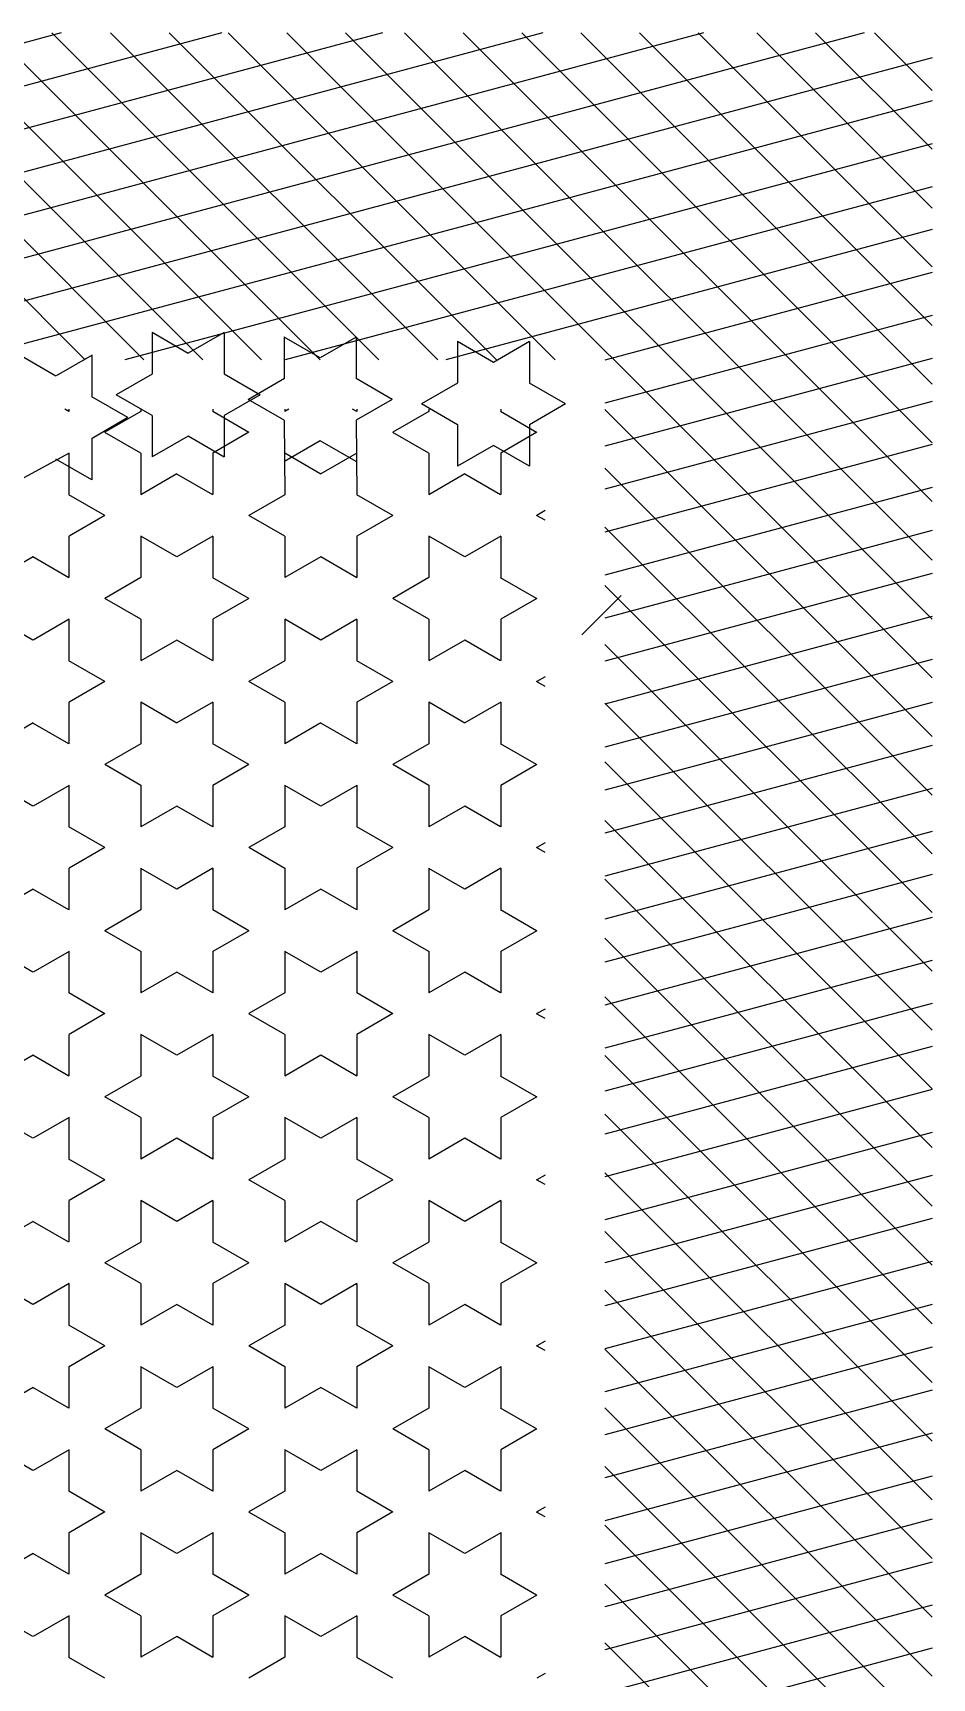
# Model space of a CAD drawing. Header units: inches. Extents: x 4.9 to 47.4, y 12.3 to 37.1.
# Drawn here: x 44.361 to 44.926, y 33.316 to 34.35 of the extents above; entities that cross this region are included whole.
import ezdxf

# ---------------------------------------------------------------- set-up
doc = ezdxf.new("R2010")
doc.units = ezdxf.units.IN
doc.header["$MEASUREMENT"] = 0
doc.layers.add('02', color=2, linetype='Continuous')

msp = doc.modelspace()

# ---------------------------------------------------------------- linework, layer by layer
at = {"layer": '02'}
for p, q in [((44.3789, 34.3499), (44.1314, 34.2836)), ((44.6813, 34.3499), (44.1315, 34.2026)), ((44.4797, 34.3499), (44.1315, 34.2566)), ((44.5805, 34.3499), (44.1315, 34.2296)), ((44.7821, 34.3499), (44.1316, 34.1756)), ((44.8829, 34.3499), (44.1316, 34.1486)), ((44.3939, 34.1445), (44.1885, 34.3499)), ((44.4308, 34.1445), (44.2254, 34.3499)), ((44.4677, 34.1445), (44.2623, 34.3499)), ((44.5046, 34.1445), (44.2992, 34.3499)), ((44.5415, 34.1445), (44.3361, 34.3499)), ((44.5783, 34.1445), (44.3729, 34.3499)), ((44.6152, 34.1445), (44.4098, 34.3499)), ((44.6521, 34.1445), (44.4467, 34.3499)), ((44.689, 34.1445), (44.4836, 34.3499)), ((44.9256, 33.9448), (44.5205, 34.3499)), ((44.9256, 33.9817), (44.5574, 34.3499)), ((44.9256, 34.0186), (44.5943, 34.3499)), ((44.9256, 34.0555), (44.6312, 34.3499)), ((44.9256, 34.0924), (44.6681, 34.3499)), ((44.9256, 34.1293), (44.705, 34.3499)), ((44.9256, 34.1662), (44.7418, 34.3499)), ((44.9256, 34.203), (44.7787, 34.3499)), ((44.9256, 34.2399), (44.8156, 34.3499)), ((44.9256, 34.2768), (44.8525, 34.3499)), ((44.9256, 34.3137), (44.8894, 34.3499)), ((44.9256, 34.3343), (44.2171, 34.1445)), ((44.9256, 34.3073), (44.3179, 34.1445)), ((44.9256, 34.2803), (44.4187, 34.1445)), ((44.9256, 34.2533), (44.5195, 34.1445)), ((44.9256, 34.2263), (44.6203, 34.1445)), ((44.9256, 34.1993), (44.7202, 34.1443)), ((44.9256, 34.1723), (44.7202, 34.1173)), ((44.4359, 34.1618), (44.4359, 34.1357)), ((44.4585, 34.1486), (44.4359, 34.1617)), ((44.4811, 34.1617), (44.4586, 34.1487)), ((44.4811, 34.1618), (44.4811, 34.1357)), ((44.5189, 34.1589), (44.5189, 34.1328)), ((44.5415, 34.1458), (44.5189, 34.1588)), ((44.5641, 34.1588), (44.5415, 34.1458)), ((44.5641, 34.1589), (44.5641, 34.1328)), ((44.3755, 34.1343), (44.3529, 34.1474)), ((44.3982, 34.1474), (44.3756, 34.1344)), ((44.3981, 34.1475), (44.3981, 34.1214)), ((44.6276, 34.1561), (44.6276, 34.13)), ((44.6502, 34.1429), (44.6276, 34.156)), ((44.6729, 34.156), (44.6503, 34.1429)), ((44.6728, 34.1561), (44.6728, 34.13)), ((44.9256, 34.1453), (44.7202, 34.0903)), ((44.436, 34.1356), (44.4134, 34.1226)), ((44.5036, 34.1226), (44.4811, 34.1356)), ((44.519, 34.1328), (44.4964, 34.1197)), ((44.5866, 34.1197), (44.564, 34.1327)), ((44.6277, 34.1299), (44.6051, 34.1169)), ((44.6954, 34.1168), (44.6728, 34.1299)), ((44.4207, 34.1083), (44.3981, 34.1213)), ((44.4359, 34.1095), (44.4133, 34.1226)), ((44.5037, 34.1226), (44.4811, 34.1095)), ((44.5189, 34.1067), (44.4963, 34.1197)), ((44.5867, 34.1197), (44.5641, 34.1067)), ((44.6276, 34.1038), (44.605, 34.1168)), ((44.6955, 34.1169), (44.6729, 34.1038)), ((44.9256, 34.1183), (44.7202, 34.0633)), ((44.3837, 34.112), (44.3811, 34.1135)), ((44.3837, 34.1135), (44.3837, 34.1121)), ((44.4207, 34.1083), (44.3982, 34.0952)), ((44.4289, 34.112), (44.4063, 34.099)), ((44.4289, 34.1135), (44.4289, 34.1121)), ((44.4359, 34.1096), (44.4359, 34.0835)), ((44.474, 34.1135), (44.474, 34.1121)), ((44.4966, 34.0989), (44.474, 34.112)), ((44.4811, 34.1096), (44.4811, 34.0835)), ((44.5189, 34.1067), (44.5192, 34.0599)), ((44.5192, 34.1135), (44.5192, 34.1121)), ((44.5218, 34.1135), (44.5193, 34.112)), ((44.5644, 34.112), (44.5618, 34.1135)), ((44.5641, 34.1067), (44.5644, 34.0599)), ((44.5644, 34.1135), (44.5644, 34.1121)), ((44.6097, 34.112), (44.5871, 34.099)), ((44.6096, 34.1135), (44.6096, 34.1121)), ((44.6773, 34.0989), (44.6547, 34.112)), ((44.6548, 34.1135), (44.6548, 34.1121)), ((44.9256, 33.9079), (44.7202, 34.1133)), ((44.3981, 34.0953), (44.3981, 34.0692)), ((44.4288, 34.0859), (44.4063, 34.0989)), ((44.4586, 34.0965), (44.436, 34.0835)), ((44.4811, 34.0834), (44.4585, 34.0965)), ((44.4967, 34.099), (44.4741, 34.0859)), ((44.6096, 34.0859), (44.587, 34.0989)), ((44.6276, 34.1039), (44.6276, 34.0778)), ((44.6774, 34.099), (44.6548, 34.0859)), ((44.6728, 34.1039), (44.6728, 34.0778)), ((44.3838, 34.0859), (44.353, 34.0692)), ((44.3837, 34.086), (44.3837, 34.0599)), ((44.4289, 34.086), (44.4289, 34.0599)), ((44.474, 34.086), (44.474, 34.0599)), ((44.5415, 34.0936), (44.519, 34.0806)), ((44.5418, 34.0728), (44.5192, 34.0859)), ((44.564, 34.0806), (44.5415, 34.0936)), ((44.5645, 34.0859), (44.5419, 34.0729)), ((44.6096, 34.086), (44.6096, 34.0599)), ((44.6503, 34.0908), (44.6277, 34.0777)), ((44.6728, 34.0777), (44.6502, 34.0908)), ((44.6548, 34.086), (44.6548, 34.0599)), ((44.9256, 34.0913), (44.7202, 34.0363)), ((44.3981, 34.0691), (44.3755, 34.0822)), ((44.9256, 33.871), (44.7202, 34.0764)), ((44.4515, 34.0729), (44.4289, 34.0598)), ((44.474, 34.0598), (44.4514, 34.0728)), ((44.6322, 34.0729), (44.6097, 34.0598)), ((44.6547, 34.0598), (44.6322, 34.0728)), ((44.9256, 34.0643), (44.7202, 34.0093)), ((44.4063, 34.0468), (44.3837, 34.0598)), ((44.5193, 34.0598), (44.4967, 34.0468)), ((44.587, 34.0468), (44.5644, 34.0598)), ((44.4063, 34.0468), (44.3838, 34.0337)), ((44.5192, 34.0337), (44.4966, 34.0468)), ((44.5871, 34.0468), (44.5645, 34.0337)), ((44.6826, 34.0438), (44.6773, 34.0468)), ((44.6826, 34.0498), (44.6774, 34.0468)), ((44.3837, 34.0338), (44.3837, 34.0077)), ((44.4514, 34.0207), (44.4288, 34.0337)), ((44.4289, 34.0338), (44.4289, 34.0077)), ((44.4741, 34.0337), (44.4515, 34.0207)), ((44.474, 34.0338), (44.474, 34.0077)), ((44.5192, 34.0338), (44.5192, 34.0077)), ((44.5644, 34.0338), (44.5644, 34.0077)), ((44.6096, 34.0338), (44.6096, 34.0077)), ((44.6322, 34.0207), (44.6096, 34.0337)), ((44.6548, 34.0337), (44.6322, 34.0207)), ((44.6548, 34.0338), (44.6548, 34.0077)), ((44.9256, 33.8342), (44.7202, 34.0395)), ((44.9256, 34.0373), (44.7202, 33.9823)), ((44.3612, 34.0207), (44.3386, 34.0077)), ((44.3837, 34.0076), (44.3611, 34.0207)), ((44.5419, 34.0207), (44.5193, 34.0077)), ((44.5644, 34.0076), (44.5418, 34.0207)), ((44.4289, 34.0077), (44.4063, 33.9946)), ((44.4966, 33.9946), (44.474, 34.0076)), ((44.6097, 34.0077), (44.5871, 33.9946)), ((44.6773, 33.9946), (44.6547, 34.0076)), ((44.9256, 34.0103), (44.7202, 33.9552)), ((44.9256, 33.7973), (44.7202, 34.0027)), ((44.4288, 33.9816), (44.4063, 33.9946)), ((44.4967, 33.9946), (44.4741, 33.9816)), ((44.6096, 33.9816), (44.587, 33.9946)), ((44.6774, 33.9946), (44.6548, 33.9816)), ((44.7304, 33.9965), (44.7056, 33.9717)), ((44.3611, 33.9685), (44.3385, 33.9816)), ((44.3838, 33.9816), (44.3612, 33.9685)), ((44.3837, 33.9816), (44.3837, 33.9556)), ((44.4289, 33.9816), (44.4289, 33.9556)), ((44.474, 33.9816), (44.474, 33.9556)), ((44.5192, 33.9816), (44.5192, 33.9556)), ((44.5418, 33.9685), (44.5192, 33.9816)), ((44.5645, 33.9816), (44.5419, 33.9685)), ((44.5644, 33.9816), (44.5644, 33.9556)), ((44.6096, 33.9816), (44.6096, 33.9556)), ((44.6548, 33.9816), (44.6548, 33.9556)), ((44.9256, 33.9833), (44.7202, 33.9282)), ((44.4515, 33.9685), (44.4289, 33.9555)), ((44.474, 33.9555), (44.4514, 33.9685)), ((44.6322, 33.9685), (44.6097, 33.9555)), ((44.6547, 33.9555), (44.6322, 33.9685)), ((44.9256, 33.7604), (44.7202, 33.9658)), ((44.4063, 33.9424), (44.3837, 33.9555)), ((44.5193, 33.9555), (44.4967, 33.9424)), ((44.587, 33.9424), (44.5644, 33.9555)), ((44.9256, 33.9563), (44.7202, 33.9012)), ((44.4063, 33.9424), (44.3838, 33.9294)), ((44.5192, 33.9294), (44.4966, 33.9424)), ((44.5871, 33.9424), (44.5645, 33.9294)), ((44.6826, 33.9394), (44.6773, 33.9424)), ((44.6826, 33.9454), (44.6774, 33.9424)), ((44.3837, 33.9295), (44.3837, 33.9034)), ((44.4514, 33.9163), (44.4288, 33.9294)), ((44.4289, 33.9295), (44.4289, 33.9034)), ((44.4741, 33.9294), (44.4515, 33.9164)), ((44.474, 33.9295), (44.474, 33.9034)), ((44.5192, 33.9295), (44.5192, 33.9034)), ((44.5644, 33.9295), (44.5644, 33.9034)), ((44.6096, 33.9295), (44.6096, 33.9034)), ((44.6322, 33.9163), (44.6096, 33.9294)), ((44.6548, 33.9294), (44.6322, 33.9164)), ((44.6548, 33.9295), (44.6548, 33.9034)), ((44.9256, 33.9293), (44.7202, 33.8742)), ((44.9256, 33.7235), (44.7202, 33.9289)), ((44.3612, 33.9164), (44.3386, 33.9033)), ((44.3837, 33.9033), (44.3611, 33.9163)), ((44.5419, 33.9164), (44.5193, 33.9033)), ((44.5644, 33.9033), (44.5418, 33.9163)), ((44.4289, 33.9033), (44.4063, 33.8903)), ((44.4966, 33.8903), (44.474, 33.9033)), ((44.6097, 33.9033), (44.5871, 33.8903)), ((44.6773, 33.8903), (44.6547, 33.9033)), ((44.9256, 33.9023), (44.7202, 33.8472)), ((44.4288, 33.8772), (44.4063, 33.8903)), ((44.4967, 33.8903), (44.4741, 33.8772)), ((44.6096, 33.8772), (44.587, 33.8903)), ((44.6774, 33.8903), (44.6548, 33.8772)), ((44.9256, 33.6866), (44.7202, 33.892)), ((44.3611, 33.8642), (44.3385, 33.8772)), ((44.3838, 33.8772), (44.3612, 33.8642)), ((44.3837, 33.8773), (44.3837, 33.8512)), ((44.4289, 33.8773), (44.4289, 33.8512)), ((44.474, 33.8773), (44.474, 33.8512)), ((44.5192, 33.8773), (44.5192, 33.8512)), ((44.5418, 33.8642), (44.5192, 33.8772)), ((44.5645, 33.8772), (44.5419, 33.8642)), ((44.5644, 33.8773), (44.5644, 33.8512)), ((44.6096, 33.8773), (44.6096, 33.8512)), ((44.6548, 33.8773), (44.6548, 33.8512)), ((44.9256, 33.8753), (44.7202, 33.8202)), ((44.4515, 33.8642), (44.4289, 33.8512)), ((44.474, 33.8511), (44.4514, 33.8642)), ((44.6322, 33.8642), (44.6097, 33.8512)), ((44.6547, 33.8511), (44.6322, 33.8642)), ((44.4063, 33.8381), (44.3837, 33.8511)), ((44.5193, 33.8512), (44.4967, 33.8381)), ((44.587, 33.8381), (44.5644, 33.8511)), ((44.9256, 33.6497), (44.7202, 33.8551)), ((44.9256, 33.8483), (44.7202, 33.7932)), ((44.4063, 33.8381), (44.3838, 33.8251)), ((44.5192, 33.825), (44.4966, 33.8381)), ((44.5871, 33.8381), (44.5645, 33.8251)), ((44.6826, 33.8351), (44.6773, 33.8381)), ((44.6826, 33.8411), (44.6774, 33.8381)), ((44.3837, 33.8251), (44.3837, 33.799)), ((44.4514, 33.812), (44.4288, 33.825)), ((44.4289, 33.8251), (44.4289, 33.799)), ((44.4741, 33.8251), (44.4515, 33.812)), ((44.474, 33.8251), (44.474, 33.799)), ((44.5192, 33.8251), (44.5192, 33.799)), ((44.5644, 33.8251), (44.5644, 33.799)), ((44.6096, 33.8251), (44.6096, 33.799)), ((44.6322, 33.812), (44.6096, 33.825)), ((44.6548, 33.8251), (44.6322, 33.812)), ((44.6548, 33.8251), (44.6548, 33.799)), ((44.9256, 33.8212), (44.7202, 33.7662)), ((44.9256, 33.6128), (44.7202, 33.8182)), ((44.3612, 33.812), (44.3386, 33.799)), ((44.3837, 33.799), (44.3611, 33.812)), ((44.5419, 33.812), (44.5193, 33.799)), ((44.5644, 33.799), (44.5418, 33.812)), ((44.4289, 33.799), (44.4063, 33.7859)), ((44.4966, 33.7859), (44.474, 33.799)), ((44.6097, 33.799), (44.5871, 33.7859)), ((44.6773, 33.7859), (44.6547, 33.799)), ((44.4288, 33.7729), (44.4063, 33.7859)), ((44.4967, 33.7859), (44.4741, 33.7729)), ((44.6096, 33.7729), (44.587, 33.7859)), ((44.6774, 33.7859), (44.6548, 33.7729)), ((44.9256, 33.7942), (44.7202, 33.7392)), ((44.9256, 33.5759), (44.7202, 33.7813)), ((44.3611, 33.7598), (44.3385, 33.7729)), ((44.3838, 33.7729), (44.3612, 33.7599)), ((44.3837, 33.773), (44.3837, 33.7469)), ((44.4289, 33.773), (44.4289, 33.7469)), ((44.474, 33.773), (44.474, 33.7469)), ((44.5192, 33.773), (44.5192, 33.7469)), ((44.5418, 33.7598), (44.5192, 33.7729)), ((44.5645, 33.7729), (44.5419, 33.7599)), ((44.5644, 33.773), (44.5644, 33.7469)), ((44.6096, 33.773), (44.6096, 33.7469)), ((44.6548, 33.773), (44.6548, 33.7469)), ((44.9256, 33.7672), (44.7202, 33.7122)), ((44.4515, 33.7599), (44.4289, 33.7468)), ((44.474, 33.7468), (44.4514, 33.7598)), ((44.6322, 33.7599), (44.6097, 33.7468)), ((44.6547, 33.7468), (44.6322, 33.7598)), ((44.4063, 33.7337), (44.3837, 33.7468)), ((44.5193, 33.7468), (44.4967, 33.7338)), ((44.587, 33.7337), (44.5644, 33.7468)), ((44.9256, 33.539), (44.7202, 33.7444)), ((44.4063, 33.7338), (44.3838, 33.7207)), ((44.5192, 33.7207), (44.4966, 33.7337)), ((44.5871, 33.7338), (44.5645, 33.7207)), ((44.6826, 33.7307), (44.6773, 33.7337)), ((44.6826, 33.7367), (44.6774, 33.7338)), ((44.9256, 33.7402), (44.7202, 33.6852)), ((44.3837, 33.7208), (44.3837, 33.6947)), ((44.4514, 33.7077), (44.4288, 33.7207)), ((44.4289, 33.7208), (44.4289, 33.6947)), ((44.4741, 33.7207), (44.4515, 33.7077)), ((44.474, 33.7208), (44.474, 33.6947)), ((44.5192, 33.7208), (44.5192, 33.6947)), ((44.5644, 33.7208), (44.5644, 33.6947)), ((44.6096, 33.7208), (44.6096, 33.6947)), ((44.6322, 33.7077), (44.6096, 33.7207)), ((44.6548, 33.7207), (44.6322, 33.7077)), ((44.6548, 33.7208), (44.6548, 33.6947)), ((44.9256, 33.7132), (44.7202, 33.6582)), ((44.3612, 33.7077), (44.3386, 33.6946)), ((44.3837, 33.6946), (44.3611, 33.7077)), ((44.5419, 33.7077), (44.5193, 33.6946)), ((44.5644, 33.6946), (44.5418, 33.7077)), ((44.9256, 33.5021), (44.7202, 33.7075)), ((44.4289, 33.6946), (44.4063, 33.6816)), ((44.4966, 33.6816), (44.474, 33.6946)), ((44.6097, 33.6946), (44.5871, 33.6816)), ((44.6773, 33.6816), (44.6547, 33.6946)), ((44.4288, 33.6685), (44.4063, 33.6816)), ((44.4967, 33.6816), (44.4741, 33.6686)), ((44.6096, 33.6685), (44.587, 33.6816)), ((44.6774, 33.6816), (44.6548, 33.6686)), ((44.9256, 33.6862), (44.7202, 33.6312)), ((44.3611, 33.6555), (44.3385, 33.6685)), ((44.3838, 33.6686), (44.3612, 33.6555)), ((44.3837, 33.6686), (44.3837, 33.6425)), ((44.4289, 33.6686), (44.4289, 33.6425)), ((44.474, 33.6686), (44.474, 33.6425)), ((44.5192, 33.6686), (44.5192, 33.6425)), ((44.5418, 33.6555), (44.5192, 33.6685)), ((44.5645, 33.6686), (44.5419, 33.6555)), ((44.5644, 33.6686), (44.5644, 33.6425)), ((44.6096, 33.6686), (44.6096, 33.6425)), ((44.6548, 33.6686), (44.6548, 33.6425)), ((44.9256, 33.4653), (44.7202, 33.6706)), ((44.4515, 33.6555), (44.4289, 33.6425)), ((44.474, 33.6424), (44.4514, 33.6555)), ((44.6322, 33.6555), (44.6097, 33.6425)), ((44.6547, 33.6424), (44.6322, 33.6555)), ((44.9256, 33.6592), (44.7202, 33.6042)), ((44.4063, 33.6294), (44.3837, 33.6424)), ((44.5193, 33.6425), (44.4967, 33.6294)), ((44.587, 33.6294), (44.5644, 33.6424)), ((44.6826, 33.6324), (44.6774, 33.6294)), ((44.9256, 33.4284), (44.7202, 33.6338)), ((44.9256, 33.6322), (44.7202, 33.5772)), ((44.4063, 33.6294), (44.3838, 33.6164)), ((44.5192, 33.6164), (44.4966, 33.6294)), ((44.5871, 33.6294), (44.5645, 33.6164)), ((44.6826, 33.6264), (44.6773, 33.6294)), ((44.3837, 33.6164), (44.3837, 33.5904)), ((44.4514, 33.6033), (44.4288, 33.6164)), ((44.4289, 33.6164), (44.4289, 33.5904)), ((44.4741, 33.6164), (44.4515, 33.6033)), ((44.474, 33.6164), (44.474, 33.5904)), ((44.5192, 33.6164), (44.5192, 33.5904)), ((44.5644, 33.6164), (44.5644, 33.5904)), ((44.6096, 33.6164), (44.6096, 33.5904)), ((44.6322, 33.6033), (44.6096, 33.6164)), ((44.6548, 33.6164), (44.6322, 33.6033)), ((44.6548, 33.6164), (44.6548, 33.5904)), ((44.3612, 33.6033), (44.3386, 33.5903)), ((44.3837, 33.5903), (44.3611, 33.6033)), ((44.5419, 33.6033), (44.5193, 33.5903)), ((44.5644, 33.5903), (44.5418, 33.6033)), ((44.9256, 33.6052), (44.7202, 33.5502)), ((44.4289, 33.5903), (44.4063, 33.5773)), ((44.4966, 33.5772), (44.474, 33.5903)), ((44.6097, 33.5903), (44.5871, 33.5773)), ((44.6773, 33.5772), (44.6547, 33.5903)), ((44.9256, 33.3915), (44.7202, 33.5969)), ((44.9256, 33.5782), (44.7202, 33.5232)), ((44.4288, 33.5642), (44.4063, 33.5772)), ((44.4967, 33.5773), (44.4741, 33.5642)), ((44.6096, 33.5642), (44.587, 33.5772)), ((44.6774, 33.5773), (44.6548, 33.5642)), ((44.3611, 33.5512), (44.3385, 33.5642)), ((44.3838, 33.5642), (44.3612, 33.5512)), ((44.3837, 33.5643), (44.3837, 33.5382)), ((44.4289, 33.5643), (44.4289, 33.5382)), ((44.474, 33.5643), (44.474, 33.5382)), ((44.5192, 33.5643), (44.5192, 33.5382)), ((44.5418, 33.5512), (44.5192, 33.5642)), ((44.5645, 33.5642), (44.5419, 33.5512)), ((44.5644, 33.5643), (44.5644, 33.5382)), ((44.6096, 33.5643), (44.6096, 33.5382)), ((44.6548, 33.5643), (44.6548, 33.5382)), ((44.9256, 33.3546), (44.7202, 33.56)), ((44.4515, 33.5512), (44.4289, 33.5381)), ((44.474, 33.5381), (44.4514, 33.5512)), ((44.6322, 33.5512), (44.6097, 33.5381)), ((44.6547, 33.5381), (44.6322, 33.5512)), ((44.9256, 33.5512), (44.7202, 33.4962)), ((44.4063, 33.5251), (44.3837, 33.5381)), ((44.5193, 33.5381), (44.4967, 33.5251)), ((44.587, 33.5251), (44.5644, 33.5381)), ((44.6826, 33.5281), (44.6774, 33.5251)), ((44.4063, 33.5251), (44.3838, 33.512)), ((44.5192, 33.512), (44.4966, 33.5251)), ((44.5871, 33.5251), (44.5645, 33.512)), ((44.6826, 33.5221), (44.6773, 33.5251)), ((44.9256, 33.5242), (44.7202, 33.4692)), ((44.9256, 33.3177), (44.7202, 33.5231)), ((44.3837, 33.5121), (44.3837, 33.486)), ((44.4514, 33.499), (44.4288, 33.512)), ((44.4289, 33.5121), (44.4289, 33.486)), ((44.4741, 33.512), (44.4515, 33.499)), ((44.474, 33.5121), (44.474, 33.486)), ((44.5192, 33.5121), (44.5192, 33.486)), ((44.5644, 33.5121), (44.5644, 33.486)), ((44.6096, 33.5121), (44.6096, 33.486)), ((44.6322, 33.499), (44.6096, 33.512)), ((44.6548, 33.512), (44.6322, 33.499)), ((44.6548, 33.5121), (44.6548, 33.486)), ((44.3612, 33.499), (44.3386, 33.486)), ((44.3837, 33.4859), (44.3611, 33.499)), ((44.5419, 33.499), (44.5193, 33.486)), ((44.5644, 33.4859), (44.5418, 33.499)), ((44.9256, 33.4972), (44.7202, 33.4422)), ((44.4289, 33.486), (44.4063, 33.4729)), ((44.4966, 33.4729), (44.474, 33.4859)), ((44.6097, 33.486), (44.5871, 33.4729)), ((44.6773, 33.4729), (44.6547, 33.4859)), ((44.9256, 33.2808), (44.7202, 33.4862)), ((44.4288, 33.4599), (44.4063, 33.4729)), ((44.4967, 33.4729), (44.4741, 33.4599)), ((44.6096, 33.4599), (44.587, 33.4729)), ((44.6774, 33.4729), (44.6548, 33.4599)), ((44.9256, 33.4702), (44.7202, 33.4151)), ((44.3611, 33.4468), (44.3385, 33.4599)), ((44.3838, 33.4599), (44.3612, 33.4468)), ((44.3837, 33.4599), (44.3837, 33.4339)), ((44.4289, 33.4599), (44.4289, 33.4339)), ((44.474, 33.4599), (44.474, 33.4339)), ((44.5192, 33.4599), (44.5192, 33.4339)), ((44.5418, 33.4468), (44.5192, 33.4599)), ((44.5645, 33.4599), (44.5419, 33.4468)), ((44.5644, 33.4599), (44.5644, 33.4339)), ((44.6096, 33.4599), (44.6096, 33.4339)), ((44.6548, 33.4599), (44.6548, 33.4339)), ((44.4515, 33.4468), (44.4289, 33.4338)), ((44.474, 33.4338), (44.4514, 33.4468)), ((44.6322, 33.4468), (44.6097, 33.4338)), ((44.6547, 33.4338), (44.6322, 33.4468)), ((44.9256, 33.2439), (44.7202, 33.4493)), ((44.4063, 33.4207), (44.3837, 33.4338)), ((44.5193, 33.4338), (44.4967, 33.4208)), ((44.587, 33.4207), (44.5644, 33.4338)), ((44.9256, 33.4432), (44.7202, 33.3881)), ((44.6826, 33.4237), (44.6774, 33.4208)), ((44.4063, 33.4208), (44.3838, 33.4077)), ((44.5192, 33.4077), (44.4966, 33.4207)), ((44.5871, 33.4208), (44.5645, 33.4077)), ((44.6826, 33.4177), (44.6773, 33.4207)), ((44.9256, 33.4162), (44.7202, 33.3611)), ((44.3837, 33.4078), (44.3837, 33.3817)), ((44.4514, 33.3946), (44.4288, 33.4077)), ((44.4289, 33.4078), (44.4289, 33.3817)), ((44.4741, 33.4077), (44.4515, 33.3947)), ((44.474, 33.4078), (44.474, 33.3817)), ((44.5192, 33.4078), (44.5192, 33.3817)), ((44.5644, 33.4078), (44.5644, 33.3817)), ((44.6096, 33.4078), (44.6096, 33.3817)), ((44.6322, 33.3946), (44.6096, 33.4077)), ((44.6548, 33.4077), (44.6322, 33.3947)), ((44.6548, 33.4078), (44.6548, 33.3817)), ((44.9256, 33.207), (44.7202, 33.4124)), ((44.3612, 33.3947), (44.3386, 33.3816)), ((44.3837, 33.3816), (44.3611, 33.3946)), ((44.5419, 33.3947), (44.5193, 33.3816)), ((44.5644, 33.3816), (44.5418, 33.3946)), ((44.9256, 33.3892), (44.7202, 33.3341)), ((44.4289, 33.3816), (44.4063, 33.3686)), ((44.4966, 33.3686), (44.474, 33.3816)), ((44.6097, 33.3816), (44.5871, 33.3686)), ((44.6773, 33.3686), (44.6547, 33.3816)), ((44.9256, 33.1701), (44.7202, 33.3755)), ((44.4288, 33.3555), (44.4063, 33.3686)), ((44.4967, 33.3686), (44.4741, 33.3555)), ((44.6096, 33.3555), (44.587, 33.3686)), ((44.6774, 33.3686), (44.6548, 33.3555)), ((44.9256, 33.3622), (44.7202, 33.3071)), ((44.3611, 33.3425), (44.3385, 33.3555)), ((44.3838, 33.3555), (44.3612, 33.3425)), ((44.3837, 33.3556), (44.3837, 33.3295)), ((44.4289, 33.3556), (44.4289, 33.3295)), ((44.474, 33.3556), (44.474, 33.3295)), ((44.5192, 33.3556), (44.5192, 33.3295)), ((44.5418, 33.3425), (44.5192, 33.3555)), ((44.5645, 33.3555), (44.5419, 33.3425)), ((44.5644, 33.3556), (44.5644, 33.3295)), ((44.6096, 33.3556), (44.6096, 33.3295)), ((44.6548, 33.3556), (44.6548, 33.3295)), ((44.4515, 33.3425), (44.4289, 33.3295)), ((44.474, 33.3294), (44.4514, 33.3425)), ((44.6322, 33.3425), (44.6097, 33.3295)), ((44.6547, 33.3294), (44.6322, 33.3425)), ((44.9256, 33.1332), (44.7202, 33.3386)), ((44.9256, 33.3352), (44.7202, 33.2801)), ((44.4063, 33.3164), (44.3837, 33.3294)), ((44.5193, 33.3295), (44.4967, 33.3164)), ((44.587, 33.3164), (44.5644, 33.3294)), ((44.6826, 33.3194), (44.6774, 33.3164))]:
    msp.add_line(p, q, dxfattribs=at)

doc.saveas('drawing.dxf')
